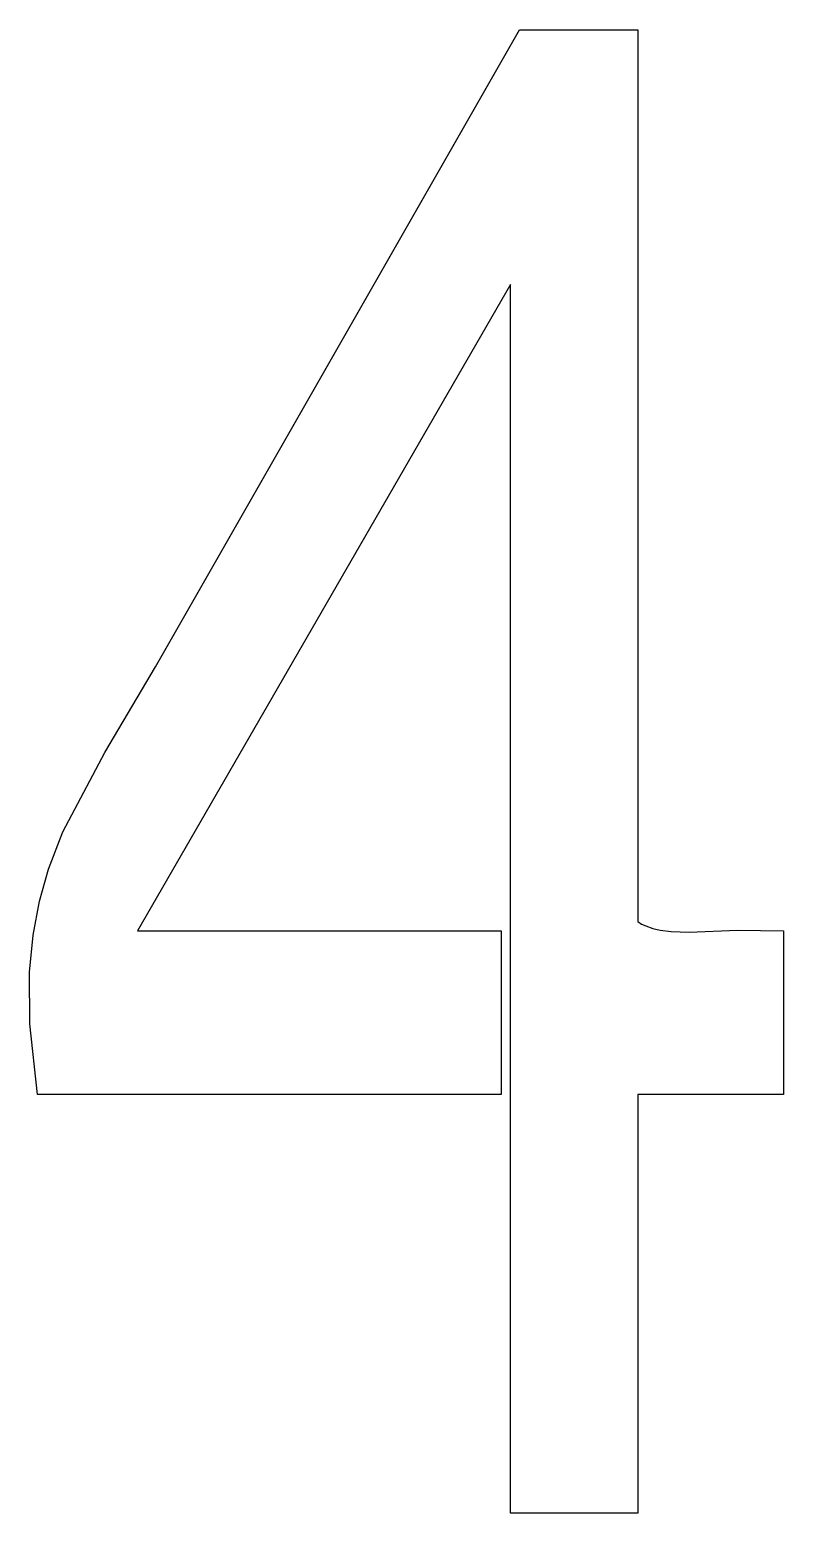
# Model space of a CAD drawing. Extents: x 0.09 to 1.09, y 0.07 to 2.05.
import ezdxf

# ---------------------------------------------------------------- set-up
doc = ezdxf.new("R2010")
doc.units = 0
doc.layers.add('4HW', color=7, linetype='CONTINUOUS')

msp = doc.modelspace()

# ---------------------------------------------------------------- linework, layer by layer
at = {"layer": '4HW'}
msp.add_polyline3d([(0.7293, 0.0676, 5.7484), (0.7293, 1.7126, 5.7484), (0.2298, 0.8475, 5.7484), (0.7171, 0.8475, 5.7484), (0.7171, 0.6281, 5.7484), (0.0957, 0.6281, 5.7484), (0.0856, 0.723, 5.7484), (0.0854, 0.7919, 5.7484), (0.09, 0.8415, 5.7484), (0.0985, 0.8872, 5.7484), (0.1105, 0.9298, 5.7484), (0.1299, 0.98, 5.7484), (0.1859, 1.0862, 5.7484), (0.2541, 1.2008, 5.7484), (0.7415, 2.0537, 5.7484), (0.8999, 2.0537, 5.7484), (0.8999, 0.8597, 5.7484), (0.9051, 0.8565, 5.7484), (0.9107, 0.8539, 5.7484), (0.9199, 0.8507, 5.7484), (0.93, 0.8483, 5.7484), (0.9447, 0.8464, 5.7484), (0.9686, 0.8455, 5.7484), (1.0335, 0.8483, 5.7484), (1.0949, 0.8475, 5.7484), (1.0949, 0.6281, 5.7484), (0.8999, 0.6281, 5.7484), (0.8999, 0.0676, 5.7484)], close=True, dxfattribs=at)

doc.saveas('drawing.dxf')
